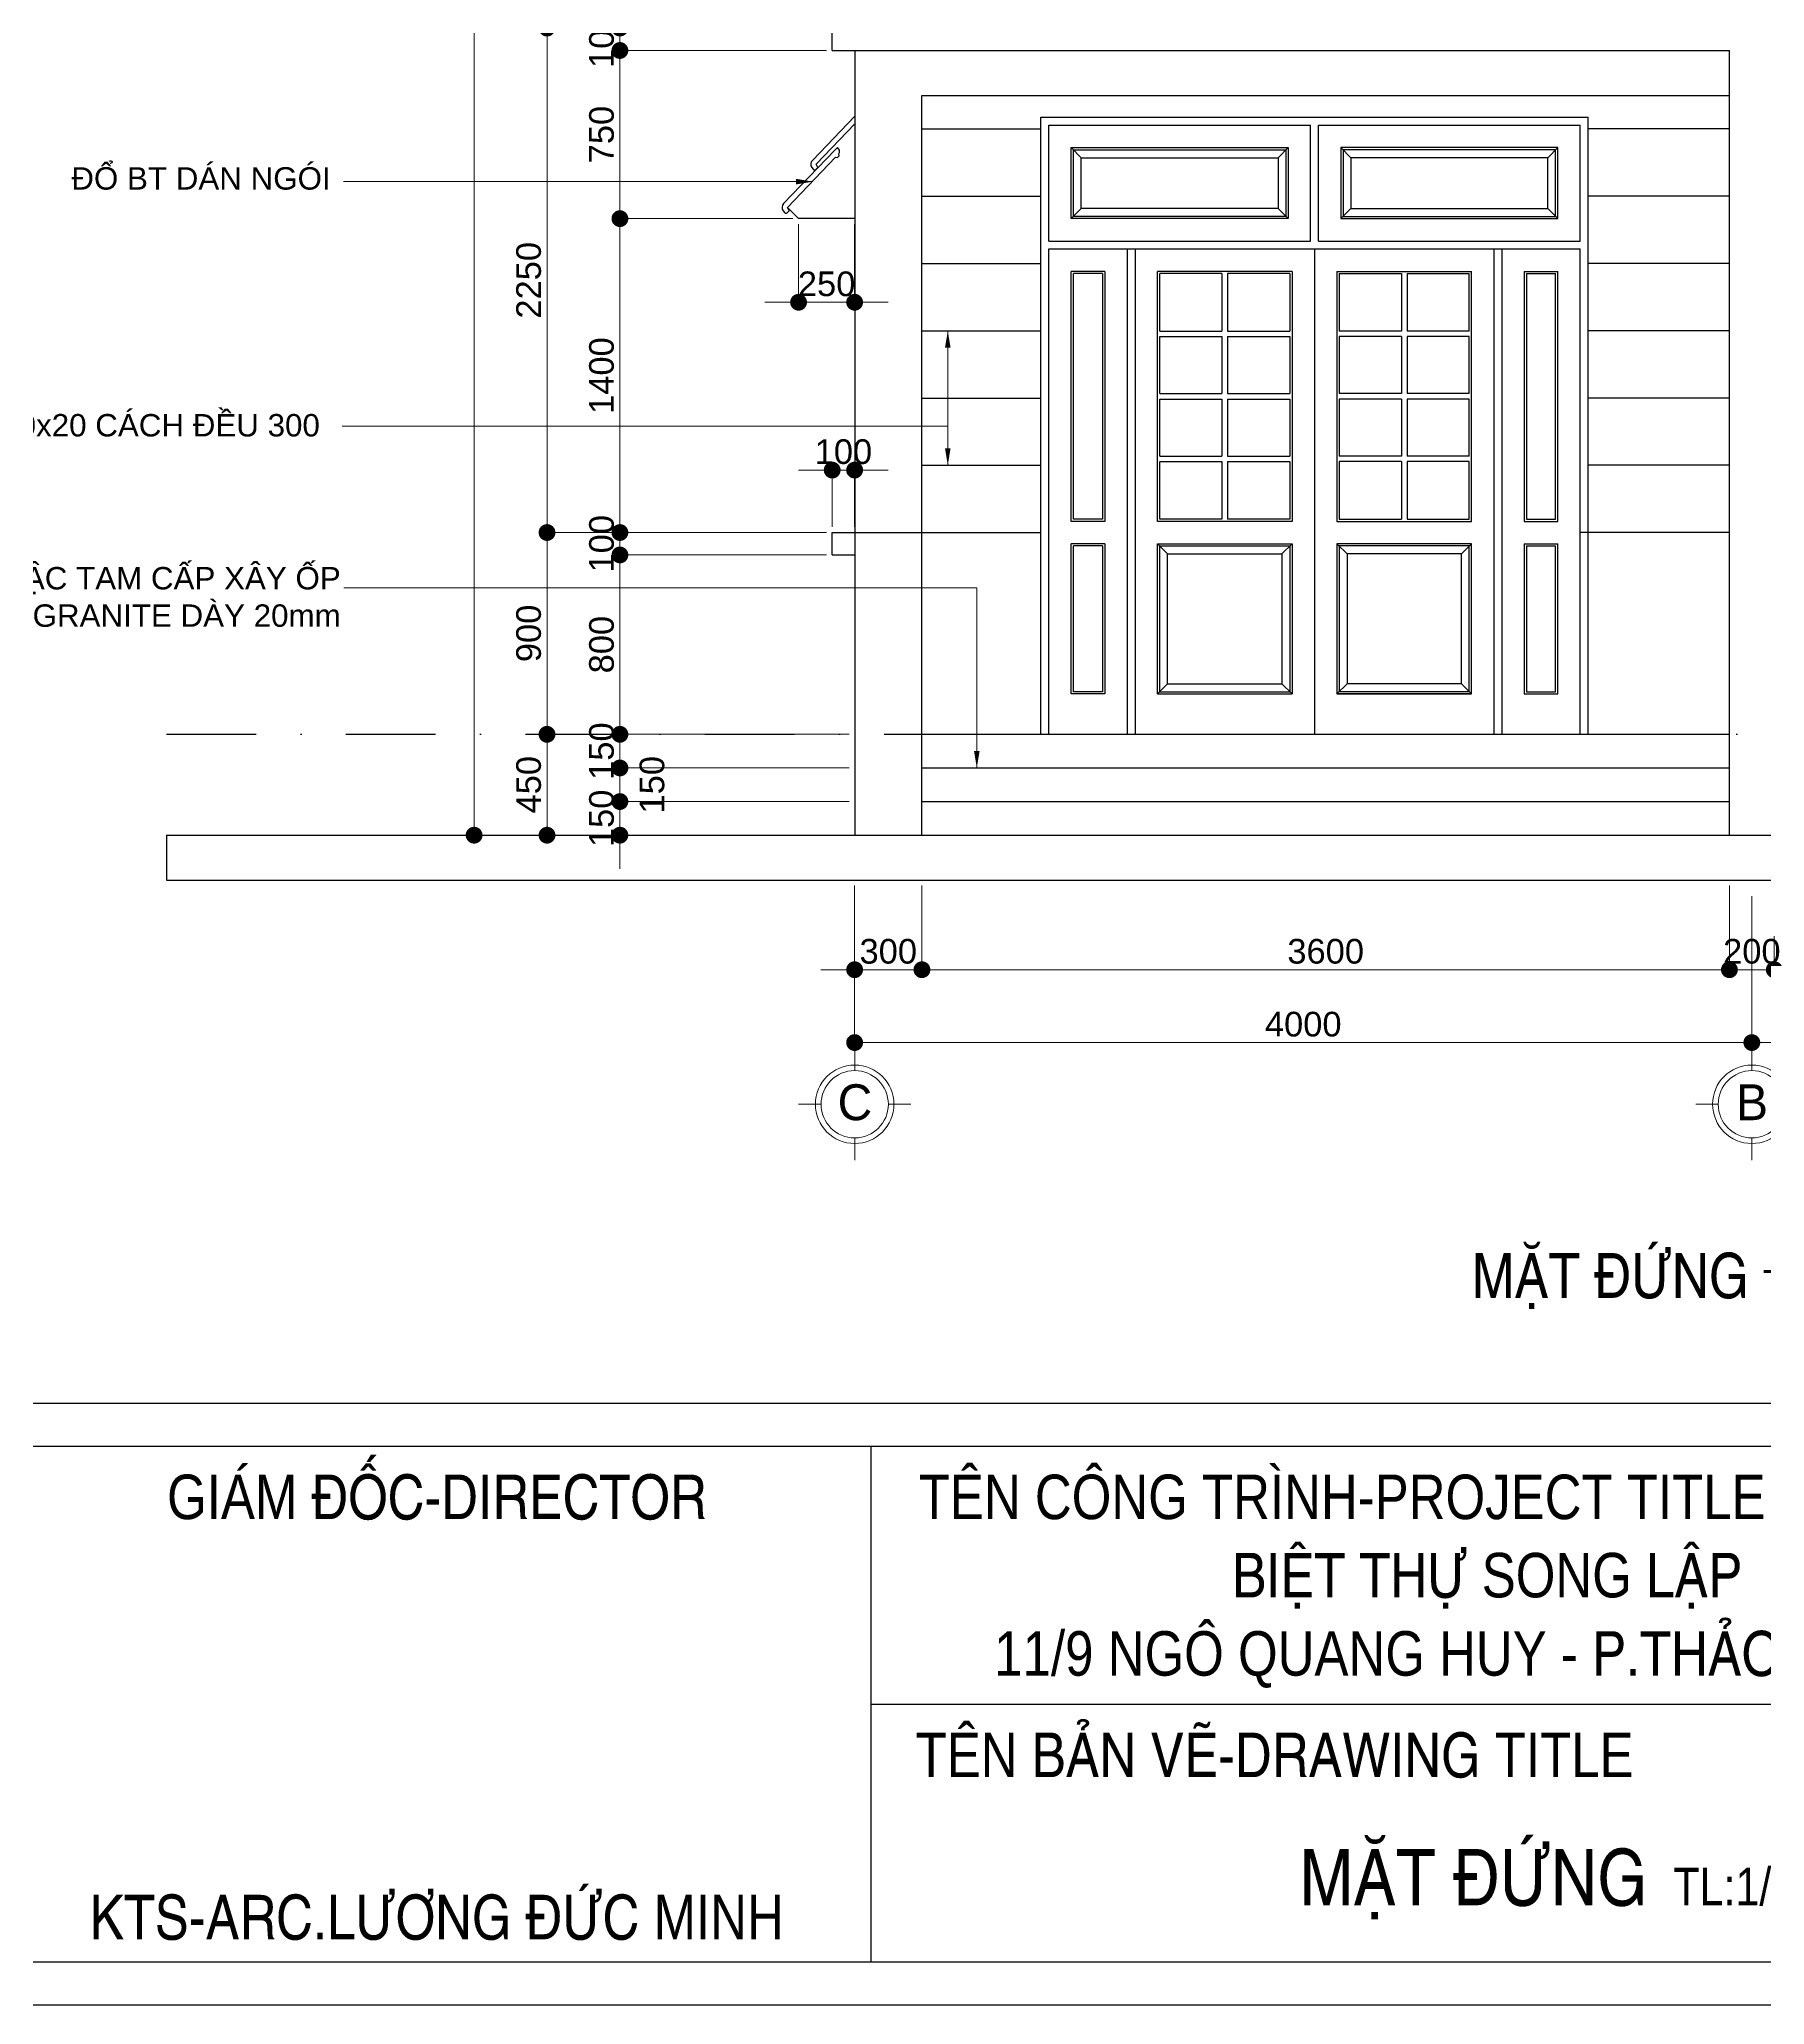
# Model space of a CAD drawing. Header units: millimetres. Extents: x -257631 to 60726, y -119421 to -4977.
# Drawn here: x -84429 to -69044, y -43125 to -25593 of the extents above; entities that cross this region are included whole.
import ezdxf
from ezdxf.enums import TextEntityAlignment as Align

# ---------------------------------------------------------------- set-up
doc = ezdxf.new("R2010")
doc.units = ezdxf.units.MM
doc.header["$LTSCALE"] = 400
doc.header["$MEASUREMENT"] = 0
doc.header["$PDMODE"] = 35
doc.linetypes.add('DASHDOTX2', pattern=[2, 1, -0.5, 0, -0.5])
for name, color, linetype in [('HACTH', 8, 'Continuous'), ('KHUNG', 5, 'Continuous'), ('net 2', 7, 'Continuous'), ('net 3', 144, 'Continuous'), ('THAY', 7, 'Continuous'), ('VTH-TRUC', 1, 'Continuous')]:
    doc.layers.add(name, color=color, linetype=linetype)
doc.styles.add('100_tieude', font='VAVOB.TTF', dxfattribs={"height": 500})
doc.styles.add('VNI-AVO', font='vhelven.ttf', dxfattribs={"height": 220})
doc.styles.add('VNI-HEL-CON', font='vhelvcn.ttf')
doc.dimstyles.new('style-50', dxfattribs={"dimscale": 0, "dimtxt": 2.3, "dimasz": 150, "dimexe": 50, "dimexo": 50, "dimgap": 50, "dimtad": 1, "dimdec": 0, "dimlfac": 0.5, "dimzin": 9, "dimtxsty": 'VNI-AVO', "dimblk": 'DOT', "dimcen": 0, "dimdle": 150, "dimclrd": 146, "dimclre": 146, "dimclrt": 7, "dimadec": 0, "dimazin": 0, "dimtfac": 1, "dimtdec": 0, "dimtix": 1, "dimtmove": 2, "dimatfit": 3, "dimfxl": 0, "dimlwd": 13, "dimlwe": 13, "dimarcsym": 0})

# ---------------------------------------------------------------- blocks, each defined once
blk = doc.blocks.new('_Dot')
at = {"color": 0, "linetype": 'ByBlock', "lineweight": -2}
blk.add_line((-0.5, 0), (-1, 0), dxfattribs=at)
at = {"color": 0, "linetype": 'ByBlock', "lineweight": 100, "const_width": 0.5}
blk.add_lwpolyline([(-0.25, 0, 1), (0.25, 0, 1)], format="xyb", close=True, dxfattribs=at)
blk = doc.blocks.new('*D557')
at = {"layer": 'Defpoints', "color": 0}
for p in [(151223, 109254), (151023, 108697), (151223, 108697)]:
    blk.add_point(p, dxfattribs=at)
at = {"layer": 'net 2', "color": 146, "lineweight": 13}
for p, q in [((150873, 109254), (150723, 109254)), ((151023, 108747), (151023, 109304)), ((151023, 109254), (151223, 109254)), ((151223, 108747), (151223, 109304)), ((151373, 109254), (151523, 109254))]:
    blk.add_line(p, q, dxfattribs=at)
at = {"layer": 'net 2', "color": 146, "lineweight": 13, "xscale": 150, "yscale": 150, "zscale": 150}
blk.add_blockref('_Dot', (151023, 109254), dxfattribs=at)
at = {"layer": 'net 2', "color": 146, "lineweight": 13, "xscale": 150, "yscale": 150, "zscale": 150, "rotation": 180}
blk.add_blockref('_Dot', (151223, 109254), dxfattribs=at)
at = {"layer": 'net 2', "color": 7, "insert": (151123, 109417), "char_height": 220, "attachment_point": 5, "style": 'VNI-AVO'}
blk.add_mtext('100', dxfattribs=at)
blk = doc.blocks.new('*D555')
at = {"layer": 'Defpoints', "color": 0}
for p in [(150723, 111497), (151223, 111497), (151223, 110751)]:
    blk.add_point(p, dxfattribs=at)
at = {"layer": 'net 2', "color": 146, "lineweight": 13}
for p, q in [((150723, 111447), (150723, 110701)), ((151223, 111447), (151223, 110701)), ((150573, 110751), (150423, 110751)), ((150723, 110751), (151223, 110751)), ((151373, 110751), (151523, 110751))]:
    blk.add_line(p, q, dxfattribs=at)
at = {"layer": 'net 2', "color": 146, "lineweight": 13, "xscale": 150, "yscale": 150, "zscale": 150}
blk.add_blockref('_Dot', (150723, 110751), dxfattribs=at)
at = {"layer": 'net 2', "color": 146, "lineweight": 13, "xscale": 150, "yscale": 150, "zscale": 150, "rotation": 180}
blk.add_blockref('_Dot', (151223, 110751), dxfattribs=at)
at = {"layer": 'net 2', "color": 7, "insert": (150973, 110914), "char_height": 220, "attachment_point": 5, "style": 'VNI-AVO'}
blk.add_mtext('250', dxfattribs=at)
blk = doc.blocks.new('TRUC')
at = {"layer": 'KHUNG', "lineweight": 20}
blk.add_circle((0, -500), 300, dxfattribs=at)
at = {"layer": 'VTH-TRUC', "color": 2, "lineweight": 20}
for p, q in [((0, -200), (0, 0)), ((-300, -500), (-500, -500)), ((300, -500), (500, -500)), ((0, -800), (0, -1000))]:
    blk.add_line(p, q, dxfattribs=at)
blk.add_circle((0, -500), 350, dxfattribs=at)
at = {"layer": 'VTH-TRUC', "color": 7, "style": '100_tieude'}
blk.add_attdef('A', text='', height=320, dxfattribs=at).set_placement((2, -482), align=Align.MIDDLE_CENTER)
blk = doc.blocks.new('*D476')
at = {"layer": 'Defpoints', "color": 0}
for p in [(166223, 105597), (159223, 105504), (166223, 104147)]:
    blk.add_point(p, dxfattribs=at)
at = {"layer": 'HACTH', "color": 146, "lineweight": 13}
for p, q in [((166223, 105547), (166223, 104097)), ((159223, 105454), (159223, 104097)), ((159373, 104147), (166073, 104147))]:
    blk.add_line(p, q, dxfattribs=at)
at = {"layer": 'HACTH', "color": 146, "lineweight": 13, "xscale": 150, "yscale": 150, "zscale": 150, "rotation": 180}
blk.add_blockref('_Dot', (159223, 104147), dxfattribs=at)
at = {"layer": 'HACTH', "color": 146, "lineweight": 13, "xscale": 150, "yscale": 150, "zscale": 150}
blk.add_blockref('_Dot', (166223, 104147), dxfattribs=at)
at = {"layer": 'HACTH', "color": 7, "insert": (162723, 104310), "char_height": 220, "attachment_point": 5, "style": 'VNI-AVO'}
blk.add_mtext('3500', dxfattribs=at)
blk = doc.blocks.new('*D475')
at = {"layer": 'Defpoints', "color": 0}
for p in [(151223, 105597), (159223, 105504), (159223, 104147)]:
    blk.add_point(p, dxfattribs=at)
at = {"layer": 'HACTH', "color": 146, "lineweight": 13}
for p, q in [((151223, 105547), (151223, 104097)), ((159223, 105454), (159223, 104097)), ((151373, 104147), (159073, 104147))]:
    blk.add_line(p, q, dxfattribs=at)
at = {"layer": 'HACTH', "color": 146, "lineweight": 13, "xscale": 150, "yscale": 150, "zscale": 150, "rotation": 180}
blk.add_blockref('_Dot', (151223, 104147), dxfattribs=at)
at = {"layer": 'HACTH', "color": 146, "lineweight": 13, "xscale": 150, "yscale": 150, "zscale": 150}
blk.add_blockref('_Dot', (159223, 104147), dxfattribs=at)
at = {"layer": 'HACTH', "color": 7, "insert": (155223, 104310), "char_height": 220, "attachment_point": 5, "style": 'VNI-AVO'}
blk.add_mtext('4000', dxfattribs=at)
blk = doc.blocks.new('*D472')
at = {"layer": 'Defpoints', "color": 0}
for p in [(159023, 105597), (159423, 105597), (159423, 104797)]:
    blk.add_point(p, dxfattribs=at)
at = {"layer": 'HACTH', "color": 146, "lineweight": 13}
for p, q in [((159023, 105547), (159023, 104747)), ((159423, 105547), (159423, 104747)), ((158873, 104797), (158723, 104797)), ((159023, 104797), (159423, 104797)), ((159573, 104797), (159723, 104797))]:
    blk.add_line(p, q, dxfattribs=at)
at = {"layer": 'HACTH', "color": 146, "lineweight": 13, "xscale": 150, "yscale": 150, "zscale": 150}
blk.add_blockref('_Dot', (159023, 104797), dxfattribs=at)
at = {"layer": 'HACTH', "color": 146, "lineweight": 13, "xscale": 150, "yscale": 150, "zscale": 150, "rotation": 180}
blk.add_blockref('_Dot', (159423, 104797), dxfattribs=at)
at = {"layer": 'HACTH', "color": 7, "insert": (159223, 104960), "char_height": 220, "attachment_point": 5, "style": 'VNI-AVO'}
blk.add_mtext('200', dxfattribs=at)
blk = doc.blocks.new('*D471')
at = {"layer": 'Defpoints', "color": 0}
for p in [(151823, 105597), (159023, 105597), (159023, 104797)]:
    blk.add_point(p, dxfattribs=at)
at = {"layer": 'HACTH', "color": 146, "lineweight": 13}
for p, q in [((151823, 105547), (151823, 104747)), ((159023, 105547), (159023, 104747)), ((151973, 104797), (158873, 104797))]:
    blk.add_line(p, q, dxfattribs=at)
at = {"layer": 'HACTH', "color": 146, "lineweight": 13, "xscale": 150, "yscale": 150, "zscale": 150, "rotation": 180}
blk.add_blockref('_Dot', (151823, 104797), dxfattribs=at)
at = {"layer": 'HACTH', "color": 146, "lineweight": 13, "xscale": 150, "yscale": 150, "zscale": 150}
blk.add_blockref('_Dot', (159023, 104797), dxfattribs=at)
at = {"layer": 'HACTH', "color": 7, "insert": (155423, 104960), "char_height": 220, "attachment_point": 5, "style": 'VNI-AVO'}
blk.add_mtext('3600', dxfattribs=at)
blk = doc.blocks.new('*D470')
at = {"layer": 'Defpoints', "color": 0}
for p in [(151223, 105597), (151823, 105597), (151823, 104797)]:
    blk.add_point(p, dxfattribs=at)
at = {"layer": 'HACTH', "color": 146, "lineweight": 13}
for p, q in [((151223, 105547), (151223, 104747)), ((151823, 105547), (151823, 104747)), ((151073, 104797), (150923, 104797)), ((151223, 104797), (151823, 104797)), ((151973, 104797), (152123, 104797))]:
    blk.add_line(p, q, dxfattribs=at)
at = {"layer": 'HACTH', "color": 146, "lineweight": 13, "xscale": 150, "yscale": 150, "zscale": 150}
blk.add_blockref('_Dot', (151223, 104797), dxfattribs=at)
at = {"layer": 'HACTH', "color": 146, "lineweight": 13, "xscale": 150, "yscale": 150, "zscale": 150, "rotation": 180}
blk.add_blockref('_Dot', (151823, 104797), dxfattribs=at)
at = {"layer": 'HACTH', "color": 7, "insert": (151523, 104960), "char_height": 220, "attachment_point": 5, "style": 'VNI-AVO'}
blk.add_mtext('300', dxfattribs=at)
blk = doc.blocks.new('*D468')
at = {"layer": 'Defpoints', "color": 0}
for p in [(150027, 131809), (147830, 105997), (150127, 105997)]:
    blk.add_point(p, dxfattribs=at)
at = {"layer": 'HACTH', "color": 146, "lineweight": 13}
for p, q in [((149977, 131809), (147780, 131809)), ((147830, 131659), (147830, 106147)), ((150077, 105997), (147780, 105997))]:
    blk.add_line(p, q, dxfattribs=at)
at = {"layer": 'HACTH', "color": 146, "lineweight": 13, "xscale": 150, "yscale": 150, "zscale": 150}
for p, rotation in [((147830, 131809), 90), ((147830, 105997), 270)]:
    blk.add_blockref('_Dot', p, dxfattribs=dict(at, rotation=rotation))
at = {"layer": 'HACTH', "color": 7, "insert": (147667, 118903), "char_height": 220, "attachment_point": 5, "rotation": 90, "style": 'VNI-AVO'}
blk.add_mtext('12906', dxfattribs=at)
blk = doc.blocks.new('*D461')
at = {"layer": 'Defpoints', "color": 0}
for p in [(150973, 108697), (148480, 106897), (150973, 106897)]:
    blk.add_point(p, dxfattribs=at)
at = {"layer": 'HACTH', "color": 146, "lineweight": 13}
for p, q in [((150923, 108697), (148430, 108697)), ((148480, 108547), (148480, 107047)), ((150923, 106897), (148430, 106897))]:
    blk.add_line(p, q, dxfattribs=at)
at = {"layer": 'HACTH', "color": 146, "lineweight": 13, "xscale": 150, "yscale": 150, "zscale": 150}
for p, rotation in [((148480, 108697), 90), ((148480, 106897), 270)]:
    blk.add_blockref('_Dot', p, dxfattribs=dict(at, rotation=rotation))
at = {"layer": 'HACTH', "color": 7, "insert": (148317, 107797), "char_height": 220, "attachment_point": 5, "rotation": 90, "style": 'VNI-AVO'}
blk.add_mtext('900', dxfattribs=at)
blk = doc.blocks.new('*D460')
at = {"layer": 'Defpoints', "color": 0}
for p in [(150027, 113197), (148480, 108697), (150973, 108697)]:
    blk.add_point(p, dxfattribs=at)
at = {"layer": 'HACTH', "color": 146, "lineweight": 13}
for p, q in [((149977, 113197), (148430, 113197)), ((148480, 113047), (148480, 108847)), ((150923, 108697), (148430, 108697))]:
    blk.add_line(p, q, dxfattribs=at)
at = {"layer": 'HACTH', "color": 146, "lineweight": 13, "xscale": 150, "yscale": 150, "zscale": 150}
for p, rotation in [((148480, 113197), 90), ((148480, 108697), 270)]:
    blk.add_blockref('_Dot', p, dxfattribs=dict(at, rotation=rotation))
at = {"layer": 'HACTH', "color": 7, "insert": (148317, 110947), "char_height": 220, "attachment_point": 5, "rotation": 90, "style": 'VNI-AVO'}
blk.add_mtext('2250', dxfattribs=at)
blk = doc.blocks.new('*D458')
at = {"layer": 'Defpoints', "color": 0}
for p in [(148480, 106897), (150127, 106897), (151223, 105997)]:
    blk.add_point(p, dxfattribs=at)
at = {"layer": 'HACTH', "color": 146, "lineweight": 13}
for p, q in [((150077, 106897), (148430, 106897)), ((148480, 106147), (148480, 106747)), ((151173, 105997), (148430, 105997))]:
    blk.add_line(p, q, dxfattribs=at)
at = {"layer": 'HACTH', "color": 146, "lineweight": 13, "xscale": 150, "yscale": 150, "zscale": 150}
for p, rotation in [((148480, 106897), 90), ((148480, 105997), 270)]:
    blk.add_blockref('_Dot', p, dxfattribs=dict(at, rotation=rotation))
at = {"layer": 'HACTH', "color": 7, "insert": (148317, 106447), "char_height": 220, "attachment_point": 5, "rotation": 90, "style": 'VNI-AVO'}
blk.add_mtext('450', dxfattribs=at)
blk = doc.blocks.new('*D457')
at = {"layer": 'Defpoints', "color": 0}
for p in [(151223, 106297), (149130, 105997), (151223, 105997)]:
    blk.add_point(p, dxfattribs=at)
at = {"layer": 'HACTH', "color": 146, "lineweight": 13}
for p, q in [((149130, 106447), (149130, 106597)), ((151173, 106297), (149080, 106297)), ((149130, 106297), (149130, 105997)), ((151173, 105997), (149080, 105997)), ((149130, 105847), (149130, 105697))]:
    blk.add_line(p, q, dxfattribs=at)
at = {"layer": 'HACTH', "color": 146, "lineweight": 13, "xscale": 150, "yscale": 150, "zscale": 150}
for p, rotation in [((149130, 106297), 270), ((149130, 105997), 90)]:
    blk.add_blockref('_Dot', p, dxfattribs=dict(at, rotation=rotation))
at = {"layer": 'HACTH', "color": 7, "insert": (148967, 106147), "char_height": 220, "attachment_point": 5, "rotation": 90, "style": 'VNI-AVO'}
blk.add_mtext('150', dxfattribs=at)
blk = doc.blocks.new('*D456')
at = {"layer": 'Defpoints', "color": 0}
for p in [(151223, 106597), (149130, 106297), (151223, 106297)]:
    blk.add_point(p, dxfattribs=at)
at = {"layer": 'HACTH', "color": 146, "lineweight": 13}
for p, q in [((149130, 106747), (149130, 106897)), ((151173, 106597), (149080, 106597)), ((149130, 106597), (149130, 106297)), ((151173, 106297), (149080, 106297)), ((149130, 106147), (149130, 105997))]:
    blk.add_line(p, q, dxfattribs=at)
at = {"layer": 'HACTH', "color": 146, "lineweight": 13, "xscale": 150, "yscale": 150, "zscale": 150}
for p, rotation in [((149130, 106597), 270), ((149130, 106297), 90)]:
    blk.add_blockref('_Dot', p, dxfattribs=dict(at, rotation=rotation))
at = {"layer": 'HACTH', "color": 7, "insert": (149417, 106447), "char_height": 220, "attachment_point": 5, "rotation": 90, "style": 'VNI-AVO'}
blk.add_mtext('150', dxfattribs=at)
blk = doc.blocks.new('*D455')
at = {"layer": 'Defpoints', "color": 0}
for p in [(151223, 106897), (149130, 106597), (151223, 106597)]:
    blk.add_point(p, dxfattribs=at)
at = {"layer": 'HACTH', "color": 146, "lineweight": 13}
for p, q in [((149130, 107047), (149130, 107197)), ((151173, 106897), (149080, 106897)), ((149130, 106897), (149130, 106597)), ((151173, 106597), (149080, 106597)), ((149130, 106447), (149130, 106297))]:
    blk.add_line(p, q, dxfattribs=at)
at = {"layer": 'HACTH', "color": 146, "lineweight": 13, "xscale": 150, "yscale": 150, "zscale": 150}
for p, rotation in [((149130, 106897), 270), ((149130, 106597), 90)]:
    blk.add_blockref('_Dot', p, dxfattribs=dict(at, rotation=rotation))
at = {"layer": 'HACTH', "color": 7, "insert": (148967, 106747), "char_height": 220, "attachment_point": 5, "rotation": 90, "style": 'VNI-AVO'}
blk.add_mtext('150', dxfattribs=at)
blk = doc.blocks.new('*D445')
at = {"layer": 'Defpoints', "color": 0}
for p in [(149130, 113197), (151023, 113197), (151023, 112997)]:
    blk.add_point(p, dxfattribs=at)
at = {"layer": 'HACTH', "color": 146, "lineweight": 13}
for p, q in [((149130, 113347), (149130, 113497)), ((150973, 113197), (149080, 113197)), ((149130, 112997), (149130, 113197)), ((150973, 112997), (149080, 112997)), ((149130, 112847), (149130, 112697))]:
    blk.add_line(p, q, dxfattribs=at)
at = {"layer": 'HACTH', "color": 146, "lineweight": 13, "xscale": 150, "yscale": 150, "zscale": 150}
for p, rotation in [((149130, 113197), 270), ((149130, 112997), 90)]:
    blk.add_blockref('_Dot', p, dxfattribs=dict(at, rotation=rotation))
at = {"layer": 'HACTH', "color": 7, "insert": (148967, 113097), "char_height": 220, "attachment_point": 5, "rotation": 90, "style": 'VNI-AVO'}
blk.add_mtext('100', dxfattribs=at)
blk = doc.blocks.new('*D444')
at = {"layer": 'Defpoints', "color": 0}
for p in [(149130, 112997), (151023, 112997), (150723, 111497)]:
    blk.add_point(p, dxfattribs=at)
at = {"layer": 'HACTH', "color": 146, "lineweight": 13}
for p, q in [((150973, 112997), (149080, 112997)), ((149130, 111647), (149130, 112847)), ((150673, 111497), (149080, 111497))]:
    blk.add_line(p, q, dxfattribs=at)
at = {"layer": 'HACTH', "color": 146, "lineweight": 13, "xscale": 150, "yscale": 150, "zscale": 150}
for p, rotation in [((149130, 112997), 90), ((149130, 111497), 270)]:
    blk.add_blockref('_Dot', p, dxfattribs=dict(at, rotation=rotation))
at = {"layer": 'HACTH', "color": 7, "insert": (148967, 112247), "char_height": 220, "attachment_point": 5, "rotation": 90, "style": 'VNI-AVO'}
blk.add_mtext('750', dxfattribs=at)
blk = doc.blocks.new('*D443')
at = {"layer": 'Defpoints', "color": 0}
for p in [(149130, 111497), (150723, 111497), (151023, 108697)]:
    blk.add_point(p, dxfattribs=at)
at = {"layer": 'HACTH', "color": 146, "lineweight": 13}
for p, q in [((150673, 111497), (149080, 111497)), ((149130, 108847), (149130, 111347)), ((150973, 108697), (149080, 108697))]:
    blk.add_line(p, q, dxfattribs=at)
at = {"layer": 'HACTH', "color": 146, "lineweight": 13, "xscale": 150, "yscale": 150, "zscale": 150}
for p, rotation in [((149130, 111497), 90), ((149130, 108697), 270)]:
    blk.add_blockref('_Dot', p, dxfattribs=dict(at, rotation=rotation))
at = {"layer": 'HACTH', "color": 7, "insert": (148967, 110097), "char_height": 220, "attachment_point": 5, "rotation": 90, "style": 'VNI-AVO'}
blk.add_mtext('1400', dxfattribs=at)
blk = doc.blocks.new('*D442')
at = {"layer": 'Defpoints', "color": 0}
for p in [(149130, 108697), (151023, 108697), (151023, 108497)]:
    blk.add_point(p, dxfattribs=at)
at = {"layer": 'HACTH', "color": 146, "lineweight": 13}
for p, q in [((149130, 108847), (149130, 108997)), ((150973, 108697), (149080, 108697)), ((149130, 108497), (149130, 108697)), ((150973, 108497), (149080, 108497)), ((149130, 108347), (149130, 108197))]:
    blk.add_line(p, q, dxfattribs=at)
at = {"layer": 'HACTH', "color": 146, "lineweight": 13, "xscale": 150, "yscale": 150, "zscale": 150}
for p, rotation in [((149130, 108697), 270), ((149130, 108497), 90)]:
    blk.add_blockref('_Dot', p, dxfattribs=dict(at, rotation=rotation))
at = {"layer": 'HACTH', "color": 7, "insert": (148967, 108597), "char_height": 220, "attachment_point": 5, "rotation": 90, "style": 'VNI-AVO'}
blk.add_mtext('100', dxfattribs=at)
blk = doc.blocks.new('*D441')
at = {"layer": 'Defpoints', "color": 0}
for p in [(149130, 108497), (151023, 108497), (151223, 106897)]:
    blk.add_point(p, dxfattribs=at)
at = {"layer": 'HACTH', "color": 146, "lineweight": 13}
for p, q in [((150973, 108497), (149080, 108497)), ((149130, 107047), (149130, 108347)), ((151173, 106897), (149080, 106897))]:
    blk.add_line(p, q, dxfattribs=at)
at = {"layer": 'HACTH', "color": 146, "lineweight": 13, "xscale": 150, "yscale": 150, "zscale": 150}
for p, rotation in [((149130, 108497), 90), ((149130, 106897), 270)]:
    blk.add_blockref('_Dot', p, dxfattribs=dict(at, rotation=rotation))
at = {"layer": 'HACTH', "color": 7, "insert": (148967, 107697), "char_height": 220, "attachment_point": 5, "rotation": 90, "style": 'VNI-AVO'}
blk.add_mtext('800', dxfattribs=at)

msp = doc.modelspace()

# ---------------------------------------------------------------- linework, layer by layer
at = {"layer": 'HACTH'}
for p, q in [((-76558.3, -26392.8), (-75498.3, -26392.8)), ((-75428.3, -27392.8), (-75428.3, -26358.8)), ((-75428.3, -26358.8), (-73093.3, -26358.8)), ((-73093.3, -27392.8), (-73093.3, -26358.8)), ((-73023.3, -26358.8), (-70688.3, -26358.8)), ((-73023.3, -27392.8), (-73023.3, -26358.8)), ((-70688.3, -27392.8), (-70688.3, -26358.8)), ((-69358.3, -26392.8), (-70618.3, -26392.8)), ((-75138.3, -26648.8), (-75228.3, -26558.8)), ((-73383.3, -26648.8), (-73293.3, -26558.8)), ((-72733.3, -26648.8), (-72823.3, -26558.8)), ((-70978.3, -26648.8), (-70888.3, -26558.8)), ((-76558.3, -26992.8), (-75498.3, -26992.8)), ((-69358.3, -26992.8), (-70618.3, -26992.8)), ((-75138.3, -27102.8), (-75228.3, -27192.8)), ((-73383.3, -27102.8), (-73293.3, -27192.8)), ((-72733.3, -27102.8), (-72823.3, -27192.8)), ((-70978.3, -27102.8), (-70888.3, -27192.8)), ((-75428.3, -27392.8), (-73093.3, -27392.8)), ((-75428.3, -31792.8), (-75428.3, -27462.8)), ((-74728.3, -27462.8), (-74728.3, -31792.8)), ((-74658.3, -27462.8), (-74658.3, -31792.8)), ((-73058.3, -27462.8), (-73058.3, -31792.8)), ((-73023.3, -27392.8), (-70688.3, -27392.8)), ((-71458.3, -27462.8), (-71458.3, -31792.8)), ((-71388.3, -27462.8), (-71388.3, -31792.8)), ((-70688.3, -31792.8), (-70688.3, -27462.8)), ((-76558.3, -27592.8), (-75498.3, -27592.8)), ((-75228.3, -29892.8), (-75228.3, -27662.8)), ((-74928.3, -27662.8), (-75228.3, -27662.8)), ((-75208.3, -29872.8), (-75208.3, -27682.8)), ((-74948.3, -27682.8), (-75208.3, -27682.8)), ((-74948.3, -27682.8), (-74948.3, -29872.8)), ((-74928.3, -27662.8), (-74928.3, -29892.8)), ((-73258.3, -27662.8), (-74458.3, -27662.8)), ((-74458.3, -29892.8), (-74458.3, -27662.8)), ((-73883.3, -27682.8), (-74438.3, -27682.8)), ((-74438.3, -28195.3), (-74438.3, -27682.8)), ((-73883.3, -27682.8), (-73883.3, -28195.3)), ((-73833.3, -27682.8), (-73833.3, -28195.3)), ((-73278.3, -27682.8), (-73833.3, -27682.8)), ((-73278.3, -27682.8), (-73278.3, -28195.3)), ((-73258.3, -27662.8), (-73258.3, -29892.8)), ((-72858.3, -27662.8), (-72858.3, -29892.8)), ((-72858.3, -27662.8), (-71658.3, -27662.8)), ((-72838.3, -27682.8), (-72283.3, -27682.8)), ((-72838.3, -27682.8), (-72838.3, -28195.3)), ((-72283.3, -27682.8), (-72283.3, -28195.3)), ((-72233.3, -27682.8), (-71678.3, -27682.8)), ((-72233.3, -27682.8), (-72233.3, -28195.3)), ((-71678.3, -28195.3), (-71678.3, -27682.8)), ((-71658.3, -29892.8), (-71658.3, -27662.8)), ((-71188.3, -27662.8), (-71188.3, -29892.8)), ((-71188.3, -27662.8), (-70888.3, -27662.8)), ((-71168.3, -27682.8), (-71168.3, -29872.8)), ((-71168.3, -27682.8), (-70908.3, -27682.8)), ((-70908.3, -29872.8), (-70908.3, -27682.8)), ((-70888.3, -29892.8), (-70888.3, -27662.8)), ((-69358.3, -27592.8), (-70618.3, -27592.8)), ((-76558.3, -28192.8), (-75498.3, -28192.8)), ((-74438.3, -28195.3), (-73883.3, -28195.3)), ((-73833.3, -28195.3), (-73278.3, -28195.3)), ((-72283.3, -28195.3), (-72838.3, -28195.3)), ((-71678.3, -28195.3), (-72233.3, -28195.3)), ((-69358.3, -28192.8), (-70618.3, -28192.8)), ((-74438.3, -28245.3), (-73883.3, -28245.3)), ((-74438.3, -28752.8), (-74438.3, -28245.3)), ((-73883.3, -28245.3), (-73883.3, -28752.8)), ((-73833.3, -28245.3), (-73278.3, -28245.3)), ((-73833.3, -28245.3), (-73833.3, -28752.8)), ((-73278.3, -28245.3), (-73278.3, -28752.8)), ((-72283.3, -28245.3), (-72838.3, -28245.3)), ((-72838.3, -28245.3), (-72838.3, -28752.8)), ((-72283.3, -28245.3), (-72283.3, -28752.8)), ((-72233.3, -28245.3), (-72233.3, -28752.8)), ((-71678.3, -28245.3), (-72233.3, -28245.3)), ((-71678.3, -28752.8), (-71678.3, -28245.3)), ((-74438.3, -28752.8), (-73883.3, -28752.8)), ((-73833.3, -28752.8), (-73278.3, -28752.8)), ((-72283.3, -28752.8), (-72838.3, -28752.8)), ((-71678.3, -28752.8), (-72233.3, -28752.8)), ((-76558.3, -28792.8), (-75498.3, -28792.8)), ((-74438.3, -28802.8), (-73883.3, -28802.8)), ((-74438.3, -29310.3), (-74438.3, -28802.8)), ((-73883.3, -28802.8), (-73883.3, -29310.3)), ((-73833.3, -28802.8), (-73833.3, -29310.3)), ((-73833.3, -28802.8), (-73278.3, -28802.8)), ((-73278.3, -28802.8), (-73278.3, -29310.3)), ((-72838.3, -28802.8), (-72838.3, -29310.3)), ((-72283.3, -28802.8), (-72838.3, -28802.8)), ((-72283.3, -28802.8), (-72283.3, -29310.3)), ((-72233.3, -28802.8), (-72233.3, -29310.3)), ((-71678.3, -28802.8), (-72233.3, -28802.8)), ((-71678.3, -29310.3), (-71678.3, -28802.8)), ((-69358.3, -28792.8), (-70618.3, -28792.8)), ((-76558.3, -29392.8), (-75498.3, -29392.8)), ((-74438.3, -29310.3), (-73883.3, -29310.3)), ((-74438.3, -29360.3), (-73883.3, -29360.3)), ((-74438.3, -29872.8), (-74438.3, -29360.3)), ((-73883.3, -29360.3), (-73883.3, -29872.8)), ((-73833.3, -29310.3), (-73278.3, -29310.3)), ((-73833.3, -29360.3), (-73833.3, -29872.8)), ((-73833.3, -29360.3), (-73278.3, -29360.3)), ((-73278.3, -29360.3), (-73278.3, -29872.8)), ((-72283.3, -29310.3), (-72838.3, -29310.3)), ((-72838.3, -29360.3), (-72838.3, -29872.8)), ((-72283.3, -29360.3), (-72838.3, -29360.3)), ((-72283.3, -29360.3), (-72283.3, -29872.8)), ((-71678.3, -29310.3), (-72233.3, -29310.3)), ((-72233.3, -29360.3), (-72233.3, -29872.8)), ((-71678.3, -29360.3), (-72233.3, -29360.3)), ((-71678.3, -29872.8), (-71678.3, -29360.3)), ((-69358.3, -29392.8), (-70618.3, -29392.8)), ((-74928.3, -29892.8), (-75228.3, -29892.8)), ((-74948.3, -29872.8), (-75208.3, -29872.8)), ((-73258.3, -29892.8), (-74458.3, -29892.8)), ((-73883.3, -29872.8), (-74438.3, -29872.8)), ((-73278.3, -29872.8), (-73833.3, -29872.8)), ((-72858.3, -29892.8), (-71658.3, -29892.8)), ((-72838.3, -29872.8), (-72283.3, -29872.8)), ((-72233.3, -29872.8), (-71678.3, -29872.8)), ((-71188.3, -29892.8), (-70888.3, -29892.8)), ((-71168.3, -29872.8), (-70908.3, -29872.8)), ((-77158.3, -29992.8), (-75498.3, -29992.8)), ((-74928.3, -30092.8), (-75228.3, -30092.8)), ((-75228.3, -31432.8), (-75228.3, -30092.8)), ((-74948.3, -30112.8), (-75208.3, -30112.8)), ((-75208.3, -31412.8), (-75208.3, -30112.8)), ((-74948.3, -30112.8), (-74948.3, -31412.8)), ((-74928.3, -30092.8), (-74928.3, -31432.8)), ((-74368.3, -30182.8), (-74458.3, -30092.8)), ((-74458.3, -30092.8), (-73258.3, -30092.8)), ((-74458.3, -31432.8), (-74458.3, -30092.8)), ((-74438.3, -30112.8), (-73278.3, -30112.8)), ((-74438.3, -31412.8), (-74438.3, -30112.8)), ((-73348.3, -30182.8), (-73258.3, -30092.8)), ((-73278.3, -30112.8), (-73278.3, -31412.8)), ((-73258.3, -30092.8), (-73258.3, -31432.8)), ((-71658.3, -30092.8), (-72858.3, -30092.8)), ((-72858.3, -30092.8), (-72858.3, -31432.8)), ((-72768.3, -30182.8), (-72858.3, -30092.8)), ((-71678.3, -30112.8), (-72838.3, -30112.8)), ((-72838.3, -30112.8), (-72838.3, -31412.8)), ((-71748.3, -30182.8), (-71658.3, -30092.8)), ((-71678.3, -31412.8), (-71678.3, -30112.8)), ((-71658.3, -31432.8), (-71658.3, -30092.8)), ((-71188.3, -30092.8), (-70888.3, -30092.8)), ((-71188.3, -30092.8), (-71188.3, -31432.8)), ((-71168.3, -30112.8), (-71168.3, -31412.8)), ((-71168.3, -30112.8), (-70908.3, -30112.8)), ((-70908.3, -31412.8), (-70908.3, -30112.8)), ((-70888.3, -31432.8), (-70888.3, -30092.8)), ((-69358.3, -29992.8), (-70688.3, -29992.8)), ((-74368.3, -30182.8), (-73348.3, -30182.8)), ((-74368.3, -31342.8), (-74368.3, -30182.8)), ((-73348.3, -30182.8), (-73348.3, -31342.8)), ((-71748.3, -30182.8), (-72768.3, -30182.8)), ((-72768.3, -30182.8), (-72768.3, -31342.8)), ((-71748.3, -31342.8), (-71748.3, -30182.8)), ((-74368.3, -31342.8), (-74458.3, -31432.8)), ((-74368.3, -31342.8), (-73348.3, -31342.8)), ((-73348.3, -31342.8), (-73258.3, -31432.8)), ((-72768.3, -31342.8), (-72858.3, -31432.8)), ((-71748.3, -31342.8), (-72768.3, -31342.8)), ((-71748.3, -31342.8), (-71658.3, -31432.8)), ((-74928.3, -31432.8), (-75228.3, -31432.8)), ((-74948.3, -31412.8), (-75208.3, -31412.8)), ((-74458.3, -31432.8), (-73258.3, -31432.8)), ((-74438.3, -31412.8), (-73278.3, -31412.8)), ((-71658.3, -31432.8), (-72858.3, -31432.8)), ((-72858.3, -31432.8), (-71658.3, -31432.8)), ((-71678.3, -31412.8), (-72838.3, -31412.8)), ((-71188.3, -31432.8), (-70888.3, -31432.8)), ((-71168.3, -31412.8), (-70908.3, -31412.8))]:
    msp.add_line(p, q, dxfattribs=at)
at = {"layer": 'HACTH', "linetype": 'DASHDOTX2', "ltscale": 2}
msp.add_line((-83294.7, -31792.8), (-57067.8, -31792.8), dxfattribs=at)
at = {"layer": 'HACTH'}
for points in [[(-97559.8, -43125.1), (-44797.9, -43125.1), (-44797.9, -4977.1), (-97559.8, -4977.1)], [(-75228.3, -26558.8), (-73293.3, -26558.8), (-73293.3, -27192.8), (-75228.3, -27192.8)], [(-75208.3, -26578.8), (-73313.3, -26578.8), (-73313.3, -27172.8), (-75208.3, -27172.8)], [(-75138.3, -26648.8), (-73383.3, -26648.8), (-73383.3, -27102.8), (-75138.3, -27102.8)], [(-70888.3, -26558.8), (-72823.3, -26558.8), (-72823.3, -27192.8), (-70888.3, -27192.8)], [(-70908.3, -26578.8), (-72803.3, -26578.8), (-72803.3, -27172.8), (-70908.3, -27172.8)], [(-70978.3, -26648.8), (-72733.3, -26648.8), (-72733.3, -27102.8), (-70978.3, -27102.8)]]:
    msp.add_lwpolyline(points, close=True, dxfattribs=at)
at = {"layer": 'KHUNG'}
for p, q in [((-77013, -38142.2), (-77013, -42745.6)), ((-77013, -40443.9), (-65237.1, -40443.9))]:
    msp.add_line(p, q, dxfattribs=at)
for points in [[(-96183, -5356.7), (-45177.5, -5356.7), (-45177.5, -37762.6), (-96183, -37762.6)], [(-96183, -38142.2), (-45177.5, -38142.2), (-45177.5, -42745.6), (-96183, -42745.6)]]:
    msp.add_lwpolyline(points, close=True, dxfattribs=at)
msp.add_lwpolyline([(-45177.5, -38142.2), (-45177.5, -42745.6), (-96183, -42745.6), (-96183, -38142.2)], dxfattribs=at)
at = {"layer": 'net 2'}
for p, q in [((-83294.7, -32692.8), (-57067.8, -32692.8)), ((-83294.7, -32692.8), (-83294.7, -33092.8)), ((-83294.7, -33092.8), (-57067.8, -33092.8))]:
    msp.add_line(p, q, dxfattribs=at)
at = {"layer": 'net 3'}
for p, q in [((-77358.3, -25692.8), (-77358.3, -25492.8)), ((-77358.3, -25692.8), (-69358.3, -25692.8)), ((-77158.3, -25692.8), (-77158.3, -32692.8)), ((-69358.3, -32692.8), (-69358.3, -25692.8)), ((-76558.3, -26092.8), (-69358.3, -26092.8)), ((-76558.3, -32692.8), (-76558.3, -26092.8)), ((-75498.3, -26288.8), (-70618.3, -26288.8)), ((-75498.3, -31792.8), (-75498.3, -26288.8)), ((-70618.3, -31792.8), (-70618.3, -26288.8)), ((-77658.3, -27192.8), (-77758.3, -27092.8)), ((-77158.3, -27192.8), (-77658.3, -27192.8)), ((-75428.3, -27462.8), (-70688.3, -27462.8)), ((-77358.3, -30192.8), (-77358.3, -29992.8)), ((-77358.3, -29992.8), (-77158.3, -29992.8)), ((-77358.3, -30192.8), (-77158.3, -30192.8)), ((-76558.3, -31792.8), (-69358.3, -31792.8)), ((-76558.3, -32092.8), (-69358.3, -32092.8)), ((-76558.3, -32392.8), (-69358.3, -32392.8))]:
    msp.add_line(p, q, dxfattribs=at)
msp.add_lwpolyline([(-77158.3, -26277.8), (-77535.9, -26672.7, 0.380549), (-77539.7, -26736.5), (-77527.4, -26752, 0.448699), (-77503.6, -26753.5), (-77486.1, -26736.1), (-77502, -26706.8), (-77158.3, -26345.7)], format="xyb", dxfattribs=at)
msp.add_lwpolyline([(-77299.8, -26613, 0.3909013), (-77300.4, -26574), (-77311.7, -26557.1), (-77333.9, -26579.3), (-77333.9, -26579.3), (-77333.9, -26579.3), (-77409.4, -26658.5), (-77409.4, -26658.5), (-77792.1, -27058.8, 0.380549), (-77796, -27122.5), (-77783.7, -27138.1, 0.448699), (-77759.8, -27139.6), (-77742.4, -27122.2), (-77758.3, -27092.8), (-77330.7, -26643.8), (-77311.5, -26646.1), (-77297.4, -26631.5), (-77300.3, -26613.5)], format="xyb", close=True, dxfattribs=at)

# ---------------------------------------------------------------- block references
at = {"layer": 'net 2', "linetype": 'Continuous'}
for p, values in [((-77158.3, -34592.8), {'A': 'C'}), ((-69158.8, -34592.8), {'A': 'B'})]:
    msp.add_blockref('TRUC', p, dxfattribs=at).add_auto_attribs(values)

# ---------------------------------------------------------------- texts
at = {"style": 'VNI-HEL-CON'}
for s, p in [('GIAÙM ÑOÁC-DIRECTOR', (-80884, -38793.6)), ('KTS-ARC.LÖÔNG ÑÖÙC MINH', (-80884, -42542))]:
    msp.add_text(s, height=396.889, dxfattribs=at).set_placement(p, align=Align.CENTER)
for s, p in [('TEÂN COÂNG TRÌNH-PROJECT TITLE', (-76587.1, -38793.6)), ('BIEÄT THÖÏ SONG LAÄP', (-73791.5, -39491.8)), ('11/9 NGOÂ QUANG HUY - P.THAÛO ÑIEÀN - Q.02', (-75914, -40190.1)), ('TEÂN BAÛN VEÕ-DRAWING TITLE', (-76615.2, -41095.3))]:
    msp.add_text(s, height=396.889, dxfattribs=at).set_placement(p)
at = {"attachment_point": 5, "style": 'VNI-HEL-CON'}
for s, insert, char_height in [('{\\H1.512x;MAËT ÑÖÙNG \\H0.625x;TL:1/50\\H0.1323x;}', (-69871.6, -36670.2), 264.6), ('MAËT ÑÖÙNG {\\H0.4516x; \\H1.476x;TL:1/50}', (-70874.5, -42050.5), 502.187)]:
    msp.add_mtext(s, dxfattribs=dict(at, insert=insert, char_height=char_height))
at = {"layer": 'THAY', "ltscale": 5, "char_height": 200, "style": 'VNI-AVO'}
for s, insert, attachment_point in [('ÑOÅ BT DAÙN NGOÙI', (-84143.5, -26733.7), 1), ('ROAN AÂM 10x20 CAÙCH ÑEÀU 300', (-86150, -28935.6), 1), ('BAÄC TAM CAÁP XAÂY OÁP\\PÑAÙ GRANITE DAØY 20mm', (-81741.2, -30300.1), 3)]:
    msp.add_mtext(s, dxfattribs=dict(at, insert=insert, attachment_point=attachment_point))

# ---------------------------------------------------------------- dimensions: what is measured, and where the dimension line sits
at = {"layer": 'HACTH'}
for base, p1, p2, picture, middle in [((-80551.6, -32692.8), (-78354.5, -6880.1), (-78255, -32692.8), '*D468', (-80714.7, -19786.5)), ((-79251.6, -25492.8), (-77358.3, -25692.8), (-77358.3, -25492.8), '*D445', (-79414.7, -25592.8)), ((-79901.6, -29992.8), (-78355, -25492.8), (-77408.3, -29992.8), '*D460', (-80064.7, -27742.8)), ((-79251.6, -25692.8), (-77658.3, -27192.8), (-77358.3, -25692.8), '*D444', (-79414.7, -26442.8)), ((-79251.6, -27192.8), (-77358.3, -29992.8), (-77658.3, -27192.8), '*D443', (-79414.7, -28592.8)), ((-79251.6, -29992.8), (-77358.3, -30192.8), (-77358.3, -29992.8), '*D442', (-79414.7, -30092.8)), ((-79901.6, -31792.8), (-77408.3, -29992.8), (-77408.3, -31792.8), '*D461', (-80064.7, -30892.8)), ((-79251.6, -30192.8), (-77158.3, -31792.8), (-77358.3, -30192.8), '*D441', (-79414.7, -30992.8)), ((-79251.6, -32092.8), (-77158.3, -31792.8), (-77158.3, -32092.8), '*D455', (-79414.7, -31942.8)), ((-79901.6, -31792.8), (-77158.3, -32692.8), (-78255, -31792.8), '*D458', (-80064.7, -32242.8)), ((-79251.6, -32692.8), (-77158.3, -32392.8), (-77158.3, -32692.8), '*D457', (-79414.7, -32542.8))]:
    dim = msp.add_linear_dim(base=base, p1=p1, p2=p2, angle=90, dimstyle='style-50', override={"dimscale": 1}, dxfattribs=at)
    dim.commit()
    dim.dimension.update_dxf_attribs({"geometry": picture, "text_midpoint": middle, "insert": (-228381.8, -138689.6)})
dim = msp.add_linear_dim(base=(-79251.6, -32392.8), p1=(-77158.3, -32092.8), p2=(-77158.3, -32392.8), angle=90, dimstyle='style-50', override={"dimscale": 1}, dxfattribs=at)
dim.commit()
dim.dimension.update_dxf_attribs({"geometry": '*D456', "text_midpoint": (-78965, -32242.8), "dimtype": 128, "insert": (-228381.8, -138689.6)})
for base, p1, p2, picture, middle in [((-76558.3, -33892.8), (-77158.3, -33092.8), (-76558.3, -33092.8), '*D470', (-76858.3, -33729.8)), ((-69158.8, -34542.8), (-77158.3, -33092.8), (-69158.8, -33185.1), '*D475', (-73158.5, -34379.8)), ((-69358.3, -33892.8), (-76558.3, -33092.8), (-69358.3, -33092.8), '*D471', (-72958.3, -33729.8)), ((-68958.3, -33892.8), (-69358.3, -33092.8), (-68958.3, -33092.8), '*D472', (-69158.3, -33729.8)), ((-62158.3, -34542.8), (-69158.8, -33185.1), (-62158.3, -33092.8), '*D476', (-65658.5, -34379.8))]:
    dim = msp.add_linear_dim(base=base, p1=p1, p2=p2, dimstyle='style-50', override={"dimscale": 1}, dxfattribs=at)
    dim.commit()
    dim.dimension.update_dxf_attribs({"geometry": picture, "text_midpoint": middle, "insert": (-228381.8, -138689.6)})
at = {"layer": 'net 2'}
for base, p1, p2, picture, middle in [((-77158.3, -27939), (-77658.3, -27192.8), (-77158.3, -27192.8), '*D555', (-77408.3, -27776)), ((-77158.3, -29435.7), (-77358.3, -29992.8), (-77158.3, -29992.8), '*D557', (-77258.3, -29272.6))]:
    dim = msp.add_linear_dim(base=base, p1=p1, p2=p2, dimstyle='style-50', override={"dimscale": 1}, dxfattribs=at)
    dim.commit()
    dim.dimension.update_dxf_attribs({"geometry": picture, "text_midpoint": middle, "insert": (-228381.8, -138689.6)})

# ---------------------------------------------------------------- leaders
at = {"layer": 'HACTH'}
for points in [[(-77530.2, -26862.4), (-81716.7, -26862.4)], [(-76328.3, -28192.8), (-76328.3, -29042.7), (-81728.9, -29042.7)], [(-76328.3, -29392.8), (-76328.3, -29042.7)], [(-76069.4, -32092.8), (-76069.4, -30485.7), (-81713.9, -30485.7)]]:
    msp.add_leader(points, dimstyle='style-50', override={"dimscale": 1, "dimtad": 0}, dxfattribs=at)

doc.saveas('drawing.dxf')
